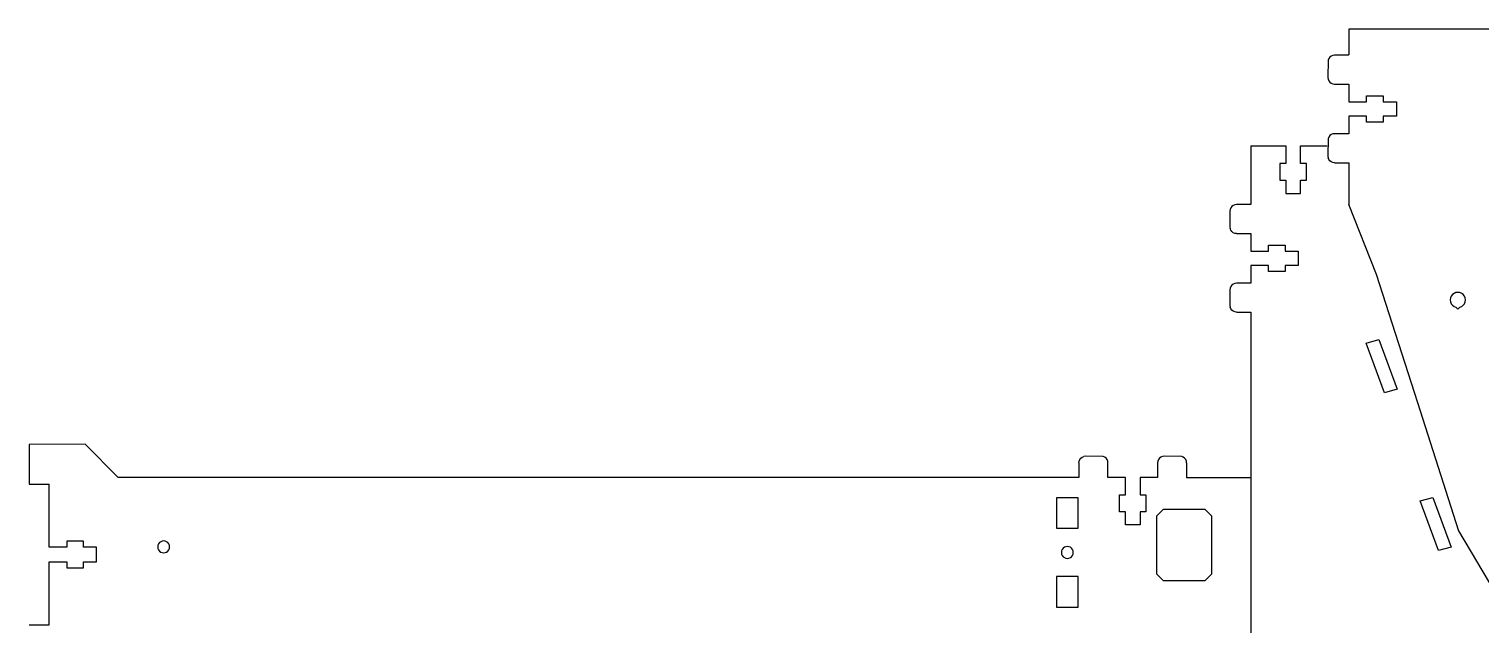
# Model space of a CAD drawing. Extents: x 0 to 865, y 0 to 544.
# Drawn here: x 0.2 to 439, y 353.9 to 534 of the extents above; entities that cross this region are included whole.
import ezdxf

# ---------------------------------------------------------------- set-up
doc = ezdxf.new("R2010")
doc.units = 0
doc.layers.get('0').update_dxf_attribs({"linetype": 'CONTINUOUS'})

msp = doc.modelspace()

# ---------------------------------------------------------------- linework, layer by layer
at = {"color": 3}
for p, q in [((530.006, 533.986), (399.048, 533.993)), ((399.048, 533.993), (399.048, 526.182)), ((0.1543, 408.453), (0.1502, 396.466)), ((17.1166, 408.467), (0.1543, 408.453)), ((27.0964, 398.466), (17.1166, 408.467)), ((0.1502, 396.466), (6.2384, 396.466)), ((6.2384, 377.366), (6.2384, 396.466)), ((317.416, 398.466), (27.0964, 398.466)), ((16.6178, 379.166), (11.5273, 379.166)), ((11.5273, 379.166), (11.5273, 377.366)), ((16.6178, 377.366), (16.6178, 379.166)), ((11.5273, 377.366), (6.2384, 377.366)), ((20.5589, 377.366), (16.6178, 377.366)), ((20.5589, 372.967), (20.5589, 377.366)), ((6.2384, 372.967), (11.5273, 372.967)), ((6.2384, 353.868), (6.2384, 372.967)), ((11.5273, 372.967), (11.5273, 371.168)), ((11.5273, 371.168), (16.6178, 371.168)), ((16.6178, 371.168), (16.6178, 372.967)), ((16.6178, 372.967), (20.5589, 372.967)), ((0.1502, 353.868), (6.2384, 353.868))]:
    msp.add_line(p, q, dxfattribs=at)
at = {"color": 5}
for p, q in [((392.776, 524.626), (392.705, 519.321)), ((392.977, 525.11), (392.776, 524.626)), ((393.291, 525.522), (392.977, 525.11)), ((393.707, 525.84), (393.291, 525.522)), ((394.19, 526.038), (393.707, 525.84)), ((394.709, 526.105), (394.19, 526.038)), ((399.055, 526.105), (394.709, 526.105)), ((392.705, 519.321), (392.776, 518.802)), ((392.776, 518.802), (392.977, 518.322)), ((392.977, 518.322), (393.291, 517.91)), ((393.291, 517.91), (393.707, 517.592)), ((393.707, 517.592), (394.19, 517.391)), ((394.19, 517.391), (394.709, 517.324)), ((394.709, 517.324), (399.055, 517.324)), ((399.055, 517.324), (399.055, 512.032)), ((404.357, 513.831), (409.455, 513.831)), ((404.357, 512.032), (404.357, 513.831)), ((409.455, 513.831), (409.455, 512.032)), ((399.055, 512.032), (404.357, 512.032)), ((409.455, 512.032), (413.406, 512.032)), ((413.406, 512.032), (413.406, 507.644)), ((404.357, 507.644), (399.055, 507.644)), ((399.055, 507.644), (399.055, 502.352)), ((404.357, 505.845), (404.357, 507.644)), ((409.455, 505.845), (404.357, 505.845)), ((409.455, 507.644), (409.455, 505.845)), ((413.406, 507.644), (409.455, 507.644)), ((392.776, 500.874), (392.705, 495.568)), ((392.977, 501.354), (392.776, 500.874)), ((393.291, 501.77), (392.977, 501.354)), ((393.707, 502.084), (393.291, 501.77)), ((394.19, 502.285), (393.707, 502.084)), ((394.709, 502.352), (394.19, 502.285)), ((399.055, 502.352), (394.709, 502.352)), ((369.415, 498.637), (369.415, 480.942)), ((369.415, 498.637), (380.016, 498.637)), ((380.016, 498.637), (380.016, 493.349)), ((384.415, 493.349), (384.415, 498.637)), ((384.415, 498.637), (392.529, 498.637)), ((380.016, 493.349), (378.217, 493.349)), ((378.217, 493.349), (378.217, 488.262)), ((386.218, 493.349), (384.415, 493.349)), ((386.218, 488.262), (386.218, 493.349)), ((392.705, 495.568), (392.776, 495.05)), ((392.977, 494.57), (392.776, 495.05)), ((393.291, 494.157), (392.977, 494.57)), ((393.707, 493.839), (393.291, 494.157)), ((394.19, 493.638), (393.707, 493.839)), ((394.709, 493.571), (394.19, 493.638)), ((394.709, 493.571), (399.055, 493.571)), ((399.055, 493.571), (399.055, 480.646)), ((378.217, 488.262), (380.016, 488.262)), ((380.016, 488.262), (380.016, 484.318)), ((384.415, 488.262), (386.218, 488.262)), ((384.415, 484.318), (384.415, 488.262)), ((380.016, 484.318), (384.415, 484.318)), ((363.135, 479.464), (363.065, 478.945)), ((363.065, 478.945), (363.065, 474.155)), ((363.336, 479.944), (363.135, 479.464)), ((363.65, 480.356), (363.336, 479.944)), ((364.067, 480.674), (363.65, 480.356)), ((364.55, 480.875), (364.067, 480.674)), ((365.069, 480.942), (364.55, 480.875)), ((369.415, 480.942), (365.069, 480.942)), ((363.065, 474.155), (363.135, 473.639)), ((363.336, 473.156), (363.135, 473.639)), ((363.65, 472.743), (363.336, 473.156)), ((364.067, 472.426), (363.65, 472.743)), ((364.55, 472.228), (364.067, 472.426)), ((365.069, 472.161), (364.55, 472.228)), ((365.069, 472.161), (369.415, 472.161)), ((369.415, 472.161), (369.415, 466.87)), ((369.415, 466.87), (374.717, 466.87)), ((374.717, 466.87), (374.717, 468.665)), ((374.717, 468.665), (379.815, 468.665)), ((379.815, 468.665), (379.815, 466.87)), ((379.815, 466.87), (383.766, 466.87)), ((383.766, 466.87), (383.766, 462.478)), ((374.717, 462.478), (369.415, 462.478)), ((369.415, 462.478), (369.415, 457.189)), ((374.717, 460.685), (374.717, 462.478)), ((379.815, 462.478), (379.815, 460.685)), ((383.766, 462.478), (379.815, 462.478)), ((363.65, 456.607), (363.336, 456.191)), ((364.067, 456.921), (363.65, 456.607)), ((364.55, 457.122), (364.067, 456.921)), ((365.069, 457.189), (364.55, 457.122)), ((369.415, 457.189), (365.069, 457.189)), ((379.815, 460.685), (374.717, 460.685)), ((363.135, 455.711), (363.065, 455.193)), ((363.065, 455.193), (363.065, 450.402)), ((363.336, 456.191), (363.135, 455.711)), ((363.065, 450.402), (363.135, 449.887)), ((363.336, 449.407), (363.135, 449.887)), ((363.65, 448.991), (363.336, 449.407)), ((364.067, 448.677), (363.65, 448.991)), ((364.55, 448.476), (364.067, 448.677)), ((365.069, 448.409), (364.55, 448.476)), ((365.069, 448.409), (369.415, 448.409)), ((317.532, 403.345), (317.731, 403.828)), ((317.731, 403.828), (318.049, 404.245)), ((318.049, 404.245), (318.462, 404.562)), ((318.462, 404.562), (318.944, 404.763)), ((319.46, 404.83), (318.944, 404.763)), ((324.768, 404.763), (319.46, 404.83)), ((325.249, 404.562), (324.768, 404.763)), ((325.662, 404.245), (325.249, 404.562)), ((325.979, 403.828), (325.662, 404.245)), ((326.179, 403.345), (325.979, 403.828)), ((341.483, 403.828), (341.285, 403.345)), ((341.802, 404.245), (341.483, 403.828)), ((342.215, 404.562), (341.802, 404.245)), ((342.696, 404.763), (342.215, 404.562)), ((343.213, 404.83), (342.696, 404.763)), ((348.52, 404.763), (343.213, 404.83)), ((349.001, 404.562), (348.52, 404.763)), ((349.414, 404.245), (349.001, 404.562)), ((349.731, 403.828), (349.414, 404.245)), ((349.931, 403.345), (349.731, 403.828)), ((317.464, 402.83), (317.532, 403.345)), ((317.464, 402.83), (317.464, 398.48)), ((326.246, 402.83), (326.179, 403.345)), ((326.246, 398.48), (326.246, 402.83)), ((341.285, 403.345), (341.216, 402.83)), ((341.216, 402.83), (341.216, 398.48)), ((350, 402.83), (349.931, 403.345)), ((350, 402.83), (349.998, 398.48)), ((331.535, 398.48), (326.246, 398.48)), ((331.535, 393.178), (331.535, 398.48)), ((341.216, 398.48), (335.927, 398.48)), ((335.927, 398.48), (335.927, 393.178)), ((349.998, 398.48), (369.411, 398.48)), ((329.74, 393.178), (331.535, 393.178)), ((329.74, 388.08), (329.74, 393.178)), ((335.927, 393.178), (337.724, 393.178)), ((337.724, 393.178), (337.724, 388.08)), ((331.535, 388.08), (329.74, 388.08)), ((331.535, 384.129), (331.535, 388.08)), ((335.927, 388.08), (335.927, 384.129)), ((337.724, 388.08), (335.927, 388.08)), ((335.927, 384.129), (331.535, 384.129))]:
    msp.add_line(p, q, dxfattribs=at)
at = {"color": 2}
for p, q in [((398.918, 481.08), (407.345, 459.853)), ((407.345, 459.853), (419.767, 421.065)), ((369.415, 448.409), (369.415, 336.365)), ((419.767, 421.065), (432.188, 382.281)), ((432.188, 382.281), (443.039, 363.922))]:
    msp.add_line(p, q, dxfattribs=at)
at = {"color": 0}
for p, q in [((429.782, 452.695), (429.705, 452.106)), ((429.705, 452.106), (429.782, 451.513)), ((430.011, 453.249), (429.782, 452.695)), ((430.375, 453.722), (430.011, 453.249)), ((430.848, 454.085), (430.375, 453.722)), ((431.401, 454.314), (430.848, 454.085)), ((431.994, 454.392), (431.401, 454.314)), ((432.587, 454.314), (431.994, 454.392)), ((433.141, 454.085), (432.587, 454.314)), ((433.613, 453.722), (433.141, 454.085)), ((433.98, 453.249), (433.613, 453.722)), ((434.206, 452.695), (433.98, 453.249)), ((434.287, 452.106), (434.206, 452.695)), ((434.206, 451.513), (434.287, 452.106)), ((429.782, 451.513), (430.011, 450.963)), ((430.011, 450.963), (430.375, 450.49)), ((430.375, 450.49), (430.851, 450.127)), ((430.851, 450.127), (431.405, 449.898)), ((431.994, 449.312), (431.405, 449.898)), ((432.587, 449.898), (431.994, 449.312)), ((432.587, 449.898), (433.141, 450.127)), ((433.141, 450.127), (433.613, 450.49)), ((433.613, 450.49), (433.98, 450.963)), ((433.98, 450.963), (434.206, 451.513)), ((404.294, 439.064), (408.093, 440.111)), ((409.857, 424.053), (404.294, 439.064)), ((408.093, 440.111), (413.657, 425.101)), ((413.657, 425.101), (409.857, 424.053)), ((310.679, 392.264), (310.679, 383.067)), ((317.266, 392.264), (310.679, 392.264)), ((317.266, 383.067), (317.266, 392.264)), ((420.599, 391.336), (424.399, 392.384)), ((426.163, 376.326), (420.599, 391.336)), ((424.399, 392.384), (429.962, 377.373)), ((341.029, 386.877), (343.025, 388.878)), ((341.029, 369.238), (341.029, 386.877)), ((343.025, 388.878), (355.484, 388.878)), ((355.484, 388.878), (357.48, 386.877)), ((357.48, 386.877), (357.48, 369.238)), ((310.679, 383.067), (317.266, 383.067)), ((39.1019, 377.931), (39.0398, 377.465)), ((39.0398, 377.465), (39.1019, 377)), ((39.2811, 378.368), (39.1019, 377.931)), ((39.5661, 378.739), (39.2811, 378.368)), ((39.9383, 379.028), (39.5661, 378.739)), ((40.3722, 379.204), (39.9383, 379.028)), ((40.8383, 379.268), (40.3722, 379.204)), ((41.3039, 379.204), (40.8383, 379.268)), ((41.7368, 379.028), (41.3039, 379.204)), ((42.11, 378.739), (41.7368, 379.028)), ((42.3954, 378.368), (42.11, 378.739)), ((42.5746, 377.931), (42.3954, 378.368)), ((42.6364, 377.465), (42.5746, 377.931)), ((42.5746, 377), (42.6364, 377.465)), ((313.507, 377.507), (313.072, 377.328)), ((313.972, 377.567), (313.507, 377.507)), ((314.436, 377.507), (313.972, 377.567)), ((314.871, 377.328), (314.436, 377.507)), ((39.1019, 377), (39.2811, 376.566)), ((39.2811, 376.566), (39.5661, 376.192)), ((39.5661, 376.192), (39.9383, 375.906)), ((39.9383, 375.906), (40.3722, 375.726)), ((40.3722, 375.726), (40.8383, 375.666)), ((40.8383, 375.666), (41.3039, 375.726)), ((41.3039, 375.726), (41.7368, 375.906)), ((41.7368, 375.906), (42.11, 376.192)), ((42.11, 376.192), (42.3954, 376.566)), ((42.3954, 376.566), (42.5746, 377)), ((312.234, 376.23), (312.174, 375.765)), ((312.174, 375.765), (312.234, 375.299)), ((312.415, 376.668), (312.234, 376.23)), ((312.234, 375.299), (312.415, 374.865)), ((312.7, 377.038), (312.415, 376.668)), ((312.415, 374.865), (312.7, 374.491)), ((313.072, 377.328), (312.7, 377.038)), ((312.7, 374.491), (313.072, 374.205)), ((313.072, 374.205), (313.507, 374.026)), ((313.507, 374.026), (313.972, 373.962)), ((313.972, 373.962), (314.436, 374.026)), ((314.436, 374.026), (314.871, 374.205)), ((315.243, 377.038), (314.871, 377.328)), ((314.871, 374.205), (315.243, 374.491)), ((315.529, 376.668), (315.243, 377.038)), ((315.243, 374.491), (315.529, 374.865)), ((315.709, 376.23), (315.529, 376.668)), ((315.529, 374.865), (315.709, 375.299)), ((315.769, 375.765), (315.709, 376.23)), ((315.709, 375.299), (315.769, 375.765)), ((429.962, 377.373), (426.163, 376.326)), ((343.025, 367.238), (341.029, 369.238)), ((357.48, 369.238), (355.484, 367.238)), ((310.679, 368.466), (310.679, 359.265)), ((317.266, 368.466), (310.679, 368.466)), ((317.266, 359.265), (317.266, 368.466)), ((355.484, 367.238), (343.025, 367.238)), ((310.679, 359.265), (317.266, 359.265))]:
    msp.add_line(p, q, dxfattribs=at)

doc.saveas('drawing.dxf')
